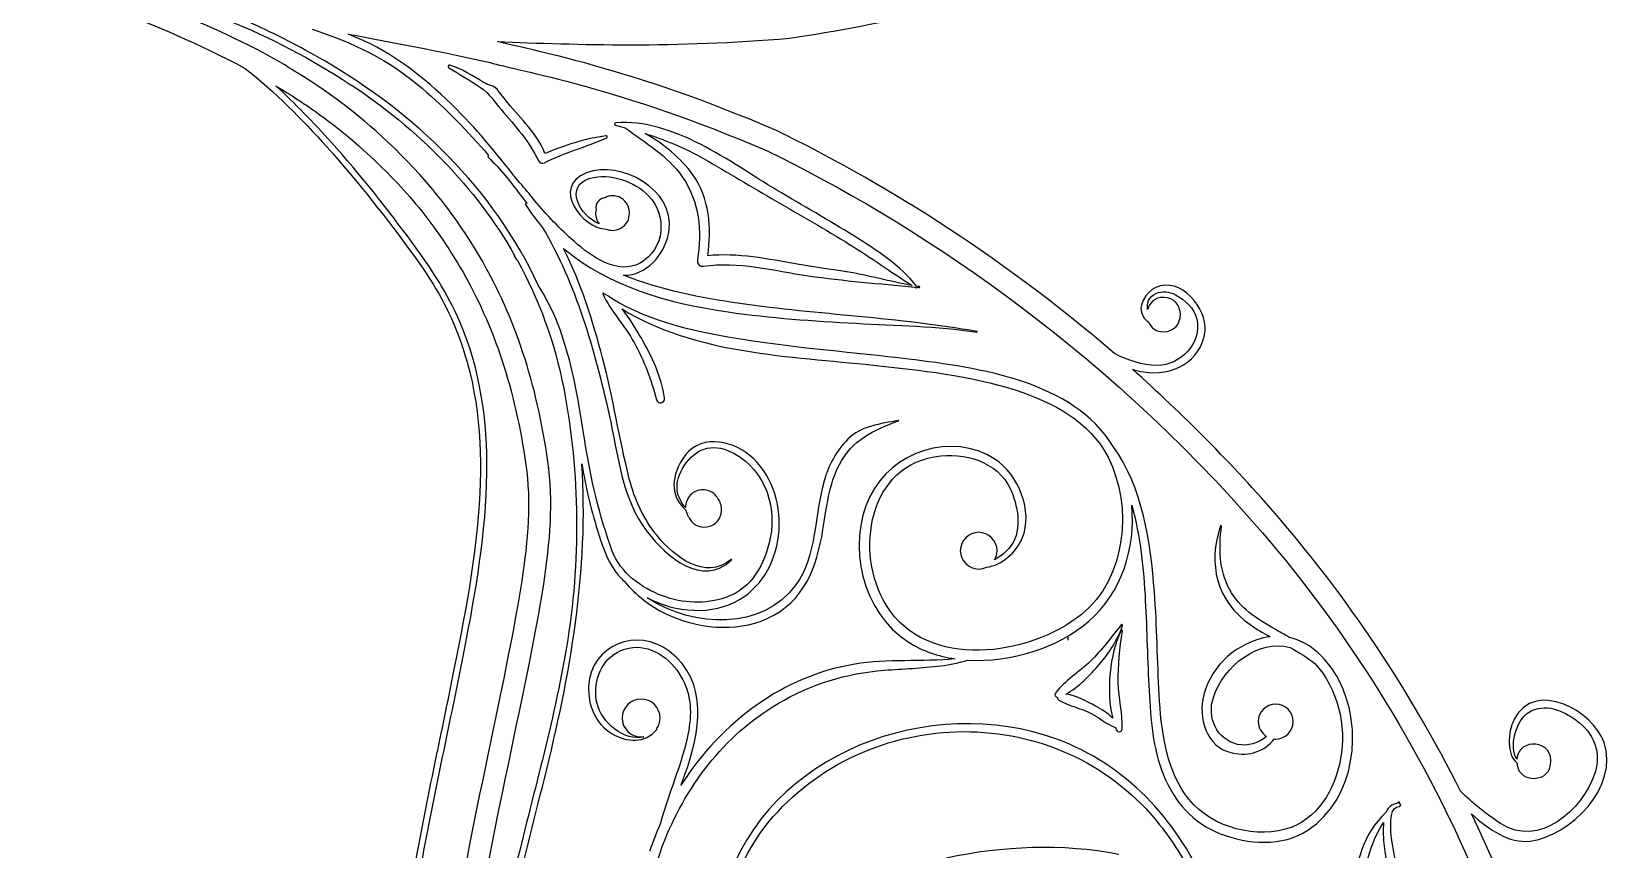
# Model space of a CAD drawing. Extents: x 0 to 115, y 0 to 123.
# Drawn here: x 59.37 to 92.18, y 52.29 to 69.19 of the extents above; entities that cross this region are included whole.
import ezdxf

# ---------------------------------------------------------------- set-up
doc = ezdxf.new("R2010")
doc.units = 0
doc.layers.add('ink_ext_XXXXXX', color=7, linetype='CONTINUOUS')

msp = doc.modelspace()

# ---------------------------------------------------------------- linework, layer by layer
at = {"layer": 'ink_ext_XXXXXX', "color": 7}
for points in [[(76.368625, 64.961536), (76.368625, 64.961536)], [(85.354933, 56.670552), (85.354933, 56.670552)]]:
    msp.add_lwpolyline(points, dxfattribs=at)
for points in [[(75.024189, 69.056227), (76.944358, 69.340919), (79.077252, 69.80588), (81.18263, 70.671597)], [(58.180461, 62.684002), (57.821333, 67.110658), (59.406011, 69.958986), (59.543947, 70.196405)], [(59.543947, 70.196405), (60.060061, 69.974861), (61.828889, 69.477091), (63.787511, 68.426519)], [(64.58373, 68.510833), (63.793861, 68.969444), (63.01775, 69.320811), (62.317133, 69.586805)], [(63.413919, 69.428055), (64.295864, 69.077747), (65.146411, 68.627955), (65.928166, 68.115722)], [(65.394061, 68.600086), (64.914989, 68.876664), (64.414397, 69.137719), (63.898636, 69.368436)], [(65.16405, 69.239672), (65.986022, 68.972972), (66.752961, 68.61208), (67.436291, 68.020825)], [(66.228027, 69.003664), (66.121136, 69.0527), (66.01248, 69.09715), (65.903119, 69.139836)], [(65.903119, 69.139836), (66.819283, 68.976147), (67.80953, 68.782119), (68.8407, 68.552108)], [(68.148902, 67.584791), (67.575639, 68.148883), (66.964275, 68.667819), (66.228027, 69.003664)], [(68.989925, 68.988847), (70.639514, 68.917233), (72.676452, 68.856202), (75.024189, 69.056227)], [(74.759605, 67.145583), (71.741944, 68.450155), (69.613283, 68.821983), (68.989925, 68.988847)], [(69.8313, 63.952591), (68.91443, 65.941905), (67.287772, 67.507533), (65.394061, 68.600086)], [(63.787511, 68.426519), (64.3957, 67.942155), (64.950619, 67.386883), (65.466733, 66.807975)], [(67.654661, 65.929558), (66.207919, 67.628889), (64.889236, 68.296697), (64.58373, 68.510833)], [(68.010614, 68.498839), (67.977452, 68.508716), (67.95805, 68.461091), (67.986977, 68.444511)], [(67.986977, 68.444511), (68.20958, 68.31363), (68.426539, 68.177105), (68.642086, 68.0367)], [(68.703822, 68.14218), (68.47875, 68.277647), (68.263555, 68.422639), (68.010614, 68.498839)], [(68.8407, 68.552108), (69.387152, 68.394769), (71.539097, 68.035289), (74.5684, 66.725072)], [(65.560219, 66.901814), (65.1958, 67.306802), (64.814094, 67.704383), (64.4084, 68.073741)], [(64.4084, 68.073741), (64.789047, 67.830677), (65.996252, 67.166044), (67.299766, 65.634636)], [(65.928166, 68.115722), (67.354094, 67.181566), (68.54225, 65.983886), (69.353286, 64.551961)], [(67.436291, 68.020825), (67.927005, 67.595022), (68.384911, 67.127591), (68.809655, 66.632997)], [(68.642086, 68.0367), (68.832586, 67.911816), (68.923602, 67.749186), (69.067183, 67.580558)], [(68.985339, 68.000011), (68.9296, 68.070919), (68.784961, 68.093497), (68.703822, 68.14218)], [(69.204061, 67.717789), (69.128566, 67.809158), (69.059775, 67.906877), (68.985339, 68.000011)], [(69.970647, 66.670744), (69.8186, 67.0842), (69.478522, 67.381239), (69.204061, 67.717789)], [(69.452769, 66.067494), (69.031552, 66.585019), (68.623741, 67.116655), (68.148902, 67.584791)], [(69.067183, 67.580558), (69.362105, 67.233072), (69.649619, 66.92933), (69.843294, 66.511289)], [(71.437497, 67.30645), (71.410686, 67.30398), (71.401866, 67.264822), (71.430794, 67.257414)], [(74.76525, 65.917211), (73.804636, 66.490475), (72.621419, 67.404169), (71.437497, 67.30645)], [(69.961122, 66.480244), (70.3774, 66.692616), (70.82578, 66.80868), (71.250172, 66.998122)], [(71.233591, 67.038339), (70.801439, 66.978014), (70.371755, 66.8429), (69.970647, 66.670744)], [(71.250172, 66.998122), (71.274514, 67.009411), (71.255816, 67.041161), (71.233591, 67.038339)], [(71.430794, 67.257414), (71.499233, 67.240127), (71.566614, 67.222136), (71.633994, 67.20485)], [(71.633994, 67.20485), (72.048508, 66.890525), (72.507825, 66.63088), (72.810861, 66.190614)], [(73.028525, 66.234711), (72.780522, 66.577964), (72.426686, 66.871475), (72.042511, 67.085964)], [(72.042511, 67.085964), (72.457377, 66.95473), (72.853547, 66.793511), (73.249364, 66.56985)], [(81.741783, 62.538305), (79.277983, 64.660969), (76.814536, 66.143341), (74.759605, 67.145583)], [(65.466733, 66.807975), (66.111611, 66.08478), (66.711333, 65.322075), (67.280716, 64.53785)], [(67.243322, 64.812664), (66.710627, 65.531272), (66.159236, 66.23718), (65.560219, 66.901814)], [(68.809655, 66.632997), (68.796602, 66.629822), (68.787077, 66.609361), (68.798719, 66.598072)], [(74.5684, 66.725072), (77.509508, 65.292794), (81.380186, 62.808533), (84.802836, 58.831316)], [(68.798719, 66.598072), (68.925014, 66.472836), (69.043547, 66.34513), (69.157847, 66.213544)], [(69.843294, 66.511289), (69.863755, 66.466839), (69.922669, 66.460841), (69.961122, 66.480244)], [(72.539575, 65.093122), (72.656344, 65.919327), (71.53945, 66.546919), (70.830719, 66.272811)], [(70.906566, 66.161686), (71.312614, 66.278808), (71.825552, 66.097833), (72.115183, 65.800794)], [(73.249364, 66.56985), (73.755247, 66.283747), (74.250194, 65.978947), (74.75255, 65.685789)], [(69.157847, 66.213544), (69.238986, 66.111591), (69.319066, 66.008933), (69.397383, 65.905569)], [(69.755805, 65.703427), (69.660202, 65.830427), (69.559308, 65.952136), (69.452769, 66.067494)], [(70.830719, 66.272811), (70.094825, 65.987414), (70.725944, 65.1284), (71.241352, 65.110055)], [(71.093891, 65.220475), (70.688902, 65.375344), (70.366464, 66.007169), (70.906566, 66.161686)], [(72.810861, 66.190614), (73.170694, 65.667797), (73.222905, 65.083244), (73.123775, 64.467647)], [(73.338969, 64.557958), (73.413758, 65.13228), (73.379186, 65.749641), (73.028525, 66.234711)], [(67.299766, 65.634636), (67.976041, 64.82113), (68.642791, 63.743041), (69.081647, 62.406014)], [(69.518739, 62.551358), (69.062244, 63.946241), (68.362686, 65.078658), (67.654661, 65.929558)], [(69.397383, 65.905569), (69.462647, 65.820197), (69.528264, 65.735177), (69.595997, 65.651216)], [(69.604464, 65.638869), (69.589647, 65.659683), (69.557544, 65.640986), (69.57095, 65.620172)], [(69.595997, 65.651216), (69.598819, 65.646983), (69.601994, 65.643455), (69.604464, 65.638869)], [(70.5806, 64.850764), (70.28215, 65.112525), (70.01298, 65.401802), (69.755805, 65.703427)], [(71.219127, 65.758108), (71.102711, 65.753522), (71.005344, 65.63393), (71.031097, 65.515397)], [(71.373644, 65.798677), (71.315436, 65.798677), (71.266047, 65.782802), (71.219127, 65.758108)], [(71.613533, 65.699547), (71.559205, 65.765516), (71.455841, 65.798677), (71.373644, 65.798677)], [(71.670683, 65.625816), (71.651986, 65.651216), (71.632583, 65.675911), (71.613533, 65.699547)], [(71.718308, 65.451897), (71.71725, 65.513986), (71.701727, 65.572547), (71.670683, 65.625816)], [(72.115183, 65.800794), (72.498652, 65.408152), (72.4602, 64.693777), (71.939852, 64.408733)], [(74.75255, 65.685789), (75.259139, 65.389455), (75.771725, 65.102647), (76.270905, 64.794672)], [(76.368625, 64.961536), (75.841927, 65.2935), (75.299355, 65.5983), (74.76525, 65.917211)], [(69.57095, 65.620172), (69.677841, 65.451544), (69.794258, 65.294911), (69.918436, 65.150272)], [(71.031097, 65.515397), (71.004639, 65.432847), (71.025805, 65.328777), (71.068491, 65.256458)], [(71.544389, 65.131575), (71.613533, 65.172144), (71.693261, 65.255752), (71.704902, 65.339714)], [(71.704902, 65.339714), (71.709841, 65.377108), (71.720777, 65.41415), (71.718308, 65.451897)], [(69.918436, 65.150272), (70.614466, 63.971994), (70.996525, 62.630027), (71.300972, 61.270422)], [(71.068491, 65.256458), (71.075547, 65.244464), (71.085777, 65.232822), (71.093891, 65.220475)], [(71.241352, 65.110055), (71.252994, 65.105116), (71.264283, 65.100177), (71.276277, 65.09665)], [(71.276277, 65.09665), (71.366236, 65.071955), (71.464308, 65.084655), (71.544389, 65.131575)], [(71.680208, 64.159672), (72.150814, 64.210472), (72.475722, 64.642625), (72.539575, 65.093122)], [(68.215577, 63.192002), (67.962636, 63.777966), (67.622205, 64.300783), (67.243322, 64.812664)], [(71.165505, 62.445877), (70.969008, 63.190239), (70.719594, 63.983989), (70.359408, 64.711416)], [(70.359408, 64.711416), (71.286508, 63.921547), (72.519819, 63.579), (73.760186, 63.39873)], [(71.939852, 64.408733), (71.469952, 64.150147), (70.924911, 64.54808), (70.5806, 64.850764)], [(76.270905, 64.794672), (76.710114, 64.524444), (77.126039, 64.217527), (77.562777, 63.946241)], [(77.650619, 63.93213), (77.317597, 64.365694), (76.825119, 64.674375), (76.368625, 64.961536)], [(67.280716, 64.53785), (67.637022, 64.04643), (67.950641, 63.526436), (68.168305, 62.958464)], [(69.34623, 64.559722), (69.338822, 64.56713), (69.329297, 64.5569), (69.334941, 64.548786)], [(69.334941, 64.548786), (69.358225, 64.520564), (69.381155, 64.491283), (69.403733, 64.462002)], [(69.353286, 64.551961), (69.351522, 64.55443), (69.3487, 64.557252), (69.34623, 64.559722)], [(69.403733, 64.462002), (69.849997, 63.653083), (70.177375, 62.770433), (70.360114, 61.819697)], [(73.123775, 64.467647), (73.110016, 64.386861), (73.167519, 64.331122), (73.2476, 64.342764)], [(73.2476, 64.342764), (73.963033, 64.450361), (74.707747, 64.248925), (75.411891, 64.146266)], [(75.18823, 64.385802), (74.586039, 64.489519), (73.953508, 64.624633), (73.338969, 64.557958)], [(76.206347, 64.225994), (75.867327, 64.279969), (75.527602, 64.327594), (75.18823, 64.385802)], [(71.597658, 64.155439), (71.625527, 64.155439), (71.653044, 64.156497), (71.680208, 64.159672)], [(73.999369, 63.571944), (73.201386, 63.687655), (72.36248, 63.850286), (71.597658, 64.155439)], [(75.411891, 64.146266), (76.143552, 64.040433), (76.884386, 63.982577), (77.619575, 63.910964)], [(77.562777, 63.946241), (77.107341, 64.023147), (76.662489, 64.154027), (76.206347, 64.225994)], [(83.615386, 63.006089), (83.664422, 63.47105), (83.105975, 64.140269), (82.596564, 63.901086)], [(70.796852, 60.733141), (70.621522, 61.850389), (70.443722, 63.004677), (69.8313, 63.952591)], [(71.176441, 63.786433), (71.169739, 63.789608), (71.163741, 63.782552), (71.166916, 63.776555)], [(71.166916, 63.776555), (71.325314, 63.418839), (71.625527, 63.112627), (71.815322, 62.766905)], [(71.35918, 63.668958), (71.300972, 63.715877), (71.240647, 63.755389), (71.176441, 63.786433)], [(74.106261, 62.818764), (73.17528, 62.964461), (72.175155, 63.174011), (71.35918, 63.668958)], [(77.619575, 63.910964), (77.626277, 63.90673), (77.632627, 63.90285), (77.638977, 63.898264)], [(77.638977, 63.898264), (77.647091, 63.893677), (77.657322, 63.898969), (77.66085, 63.90673)], [(77.71553, 63.9219), (77.694011, 63.925075), (77.671786, 63.929308), (77.650619, 63.93213)], [(77.66085, 63.90673), (77.678136, 63.905319), (77.695069, 63.903202), (77.713414, 63.901791)], [(77.713414, 63.901791), (77.725055, 63.90038), (77.727525, 63.920489), (77.71553, 63.9219)], [(82.596564, 63.901086), (82.406769, 63.81148), (82.196866, 63.518675), (82.335861, 63.30595)], [(82.4297, 63.444944), (82.404652, 63.569122), (82.45263, 63.71235), (82.601502, 63.778672)], [(82.761311, 63.69965), (82.57575, 63.69965), (82.46533, 63.583586), (82.4297, 63.444944)], [(82.601502, 63.778672), (82.734147, 63.837233), (82.875964, 63.823827), (83.002611, 63.754683)], [(82.761311, 62.987391), (83.220627, 62.987391), (83.220627, 63.69965), (82.761311, 63.69965)], [(83.002611, 63.754683), (83.19805, 63.64885), (83.393136, 63.473872), (83.446052, 63.247389)], [(71.965252, 62.8551), (71.854833, 63.042425), (71.725364, 63.269261), (71.566614, 63.459408)], [(71.566614, 63.459408), (73.069094, 62.525958), (75.047472, 62.481155), (76.753858, 62.299122)], [(73.760186, 63.39873), (74.636133, 63.27173), (75.51843, 63.2107), (76.401786, 63.163075)], [(78.904039, 62.992683), (77.278439, 63.285841), (75.631672, 63.336289), (73.999369, 63.571944)], [(68.772614, 60.074858), (68.784255, 61.13813), (68.640322, 62.208811), (68.215577, 63.192002)], [(76.401786, 63.163075), (77.231519, 63.117566), (78.078539, 63.108041), (78.900864, 62.981394)], [(82.335861, 63.30595), (82.366905, 63.257619), (82.404652, 63.220225), (82.445927, 63.194119)], [(82.342211, 62.158716), (82.921119, 62.063819), (83.545889, 62.35345), (83.615386, 63.006089)], [(82.445927, 63.194119), (82.492847, 63.077702), (82.597622, 62.987391), (82.761311, 62.987391)], [(83.446052, 63.247389), (83.558236, 62.761614), (83.1028, 62.284305), (82.625139, 62.292419)], [(68.168305, 62.958464), (68.572941, 61.905775), (68.684772, 60.779355), (68.626211, 59.659991)], [(71.815322, 62.766905), (72.024519, 62.385905), (72.172333, 61.99785), (72.281694, 61.577691)], [(72.442914, 61.622494), (72.380825, 62.051119), (72.183975, 62.483977), (71.965252, 62.8551)], [(77.485519, 62.422594), (76.3591, 62.559472), (75.227036, 62.64308), (74.106261, 62.818764)], [(78.900864, 62.981394), (78.907566, 62.980689), (78.911094, 62.991272), (78.904039, 62.992683)], [(69.081647, 62.406014), (69.302133, 61.739616), (69.469702, 61.014305), (69.576594, 60.240664)], [(70.03203, 60.304516), (69.922669, 61.101794), (69.749455, 61.856033), (69.518739, 62.551358)], [(71.716897, 59.948916), (71.506641, 60.774416), (71.383169, 61.62073), (71.165505, 62.445877)], [(81.715677, 60.61743), (80.894411, 61.96998), (78.94743, 62.244441), (77.485519, 62.422594)], [(82.625139, 62.292419), (82.313283, 62.297711), (82.02083, 62.395077), (81.741783, 62.538305)], [(76.753858, 62.299122), (77.7434, 62.192936), (78.757283, 62.087102), (79.709077, 61.779127)], [(85.151733, 59.129061), (84.162544, 60.277705), (83.140194, 61.300761), (82.114669, 62.212691)], [(82.114669, 62.212691), (82.189105, 62.190819), (82.264952, 62.171064), (82.342211, 62.158716)], [(70.360114, 61.819697), (70.700544, 60.044166), (70.71395, 58.241825), (70.416558, 56.459591)], [(79.709077, 61.779127), (80.46508, 61.5343), (81.234841, 61.133191), (81.61055, 60.395533)], [(72.281694, 61.577691), (72.309211, 61.4708), (72.457377, 61.51913), (72.442914, 61.622494)], [(71.300972, 61.270422), (71.483358, 60.454094), (71.556736, 59.537577), (72.087314, 58.852483)], [(76.059591, 60.244897), (76.329114, 60.754308), (76.757033, 60.959977), (77.27985, 61.14448)], [(77.276322, 61.156827), (76.910491, 61.080627), (76.512205, 61.048525), (76.232452, 60.767361)], [(77.27985, 61.14448), (77.287611, 61.14695), (77.284789, 61.157533), (77.276322, 61.156827)], [(71.36553, 58.455961), (71.092833, 59.193619), (70.919619, 59.956677), (70.796852, 60.733141)], [(72.812272, 60.150705), (73.015119, 60.50948), (73.34285, 60.703155), (73.753483, 60.532411)], [(74.20645, 60.431869), (73.801108, 60.769477), (73.123775, 60.871783), (72.812977, 60.357433)], [(76.232452, 60.767361), (75.996444, 60.529941), (75.836636, 60.229727), (75.74315, 59.909052)], [(79.274455, 60.354611), (78.383691, 60.930697), (77.142266, 60.519711), (76.688947, 59.580616)], [(73.753483, 60.532411), (74.456922, 60.239958), (74.778655, 59.45538), (74.630489, 58.727247)], [(73.991961, 57.450544), (75.001258, 58.047797), (75.096155, 59.690683), (74.20645, 60.431869)], [(77.030436, 57.330247), (76.360511, 58.417861), (76.646614, 60.271355), (78.155091, 60.422697)], [(78.155091, 60.422697), (78.763986, 60.483727), (79.423327, 60.247014), (79.64205, 59.62295)], [(81.61055, 60.395533), (82.132661, 59.36895), (81.982377, 57.891164), (81.063744, 57.145391)], [(82.569752, 57.609647), (82.489672, 58.640464), (82.327747, 59.777466), (81.715677, 60.61743)], [(68.309416, 56.417964), (68.543308, 57.621994), (68.758855, 58.844722), (68.772614, 60.074858)], [(69.576594, 60.240664), (69.6916, 59.488541), (69.619986, 58.678211), (69.495808, 57.837894)], [(69.949127, 57.770514), (70.076127, 58.625647), (70.155502, 59.485366), (70.03203, 60.304516)], [(69.961122, 53.749905), (70.490289, 55.856694), (70.887869, 58.081311), (70.733, 60.261125)], [(70.733, 60.261125), (70.815902, 59.795458), (70.916091, 59.33085), (71.059672, 58.88)], [(72.812977, 60.357433), (72.548041, 59.918577), (72.596372, 59.567916), (72.886708, 59.299805)], [(72.880358, 59.353075), (72.692327, 59.562977), (72.628475, 59.82615), (72.812272, 60.150705)], [(75.719161, 58.898697), (75.793597, 59.346019), (75.844044, 59.83885), (76.059591, 60.244897)], [(79.838194, 58.722308), (80.071733, 59.269114), (79.757055, 60.043108), (79.274455, 60.354611)], [(72.291572, 58.773461), (72.00935, 59.118125), (71.826258, 59.517469), (71.716897, 59.948916)], [(73.237369, 59.722786), (73.142472, 59.722786), (73.050397, 59.684333), (72.983722, 59.617658)], [(73.490664, 59.617658), (73.432102, 59.687155), (73.324858, 59.722786), (73.237369, 59.722786)], [(75.74315, 59.909052), (75.543477, 59.219019), (75.595689, 58.356477), (75.159655, 57.754286)], [(68.626211, 59.659991), (68.558125, 58.357889), (68.310827, 57.073072), (68.05083, 55.798839)], [(72.983722, 59.617658), (72.911402, 59.545339), (72.877183, 59.449383), (72.880358, 59.353075)], [(73.447977, 58.998886), (73.589441, 59.081083), (73.650472, 59.245477), (73.612019, 59.401405)], [(73.612019, 59.401405), (73.591205, 59.488541), (73.547461, 59.549925), (73.490664, 59.617658)], [(76.688947, 59.580616), (76.205994, 58.577669), (76.523494, 57.194075), (77.481639, 56.576008)], [(79.64205, 59.62295), (79.778222, 59.235952), (79.836077, 58.753352), (79.501997, 58.445377)], [(81.208736, 57.000047), (81.897711, 57.592361), (82.183814, 58.515227), (82.0995, 59.406344)], [(82.0995, 59.406344), (82.280827, 58.761819), (82.348208, 58.072491), (82.381722, 57.431141)], [(72.886708, 59.299805), (72.893764, 59.259589), (72.907522, 59.22043), (72.92763, 59.182683)], [(72.92763, 59.182683), (72.938214, 59.163986), (72.949502, 59.145641), (72.959733, 59.126591)], [(72.959733, 59.126591), (73.054277, 58.9562), (73.28323, 58.901872), (73.447977, 58.998886)], [(88.897175, 53.489202), (87.83355, 55.611866), (86.540266, 57.51475), (85.151733, 59.129061)], [(71.059672, 58.88), (71.153511, 58.586136), (71.240647, 58.29333), (71.424091, 58.0418)], [(72.087314, 58.852483), (72.486658, 58.337075), (73.224669, 57.690433), (73.830036, 58.271811)], [(73.818747, 58.282747), (73.277233, 57.839305), (72.652464, 58.331783), (72.291572, 58.773461)], [(74.566636, 57.060372), (75.337102, 57.412444), (75.58828, 58.112002), (75.719161, 58.898697)], [(78.936847, 58.842958), (78.729766, 58.842958), (78.557258, 58.67045), (78.557258, 58.462664)], [(79.317494, 58.462664), (79.317494, 58.67045), (79.143575, 58.842958), (78.936847, 58.842958)], [(83.93853, 58.973839), (83.664422, 58.200902), (83.856686, 57.414561), (84.546014, 56.935136)], [(84.121269, 57.66468), (83.902194, 58.079547), (83.901136, 58.516991), (83.955111, 58.971722)], [(83.955111, 58.971722), (83.956522, 58.9816), (83.941705, 58.981952), (83.93853, 58.973839)], [(84.802836, 58.831316), (88.197969, 54.884086), (91.003611, 49.21918), (91.244558, 42.806386)], [(72.404108, 57.527802), (71.967722, 57.693608), (71.534158, 58.001936), (71.36553, 58.455961)], [(74.630489, 58.727247), (74.52148, 58.193141), (74.256544, 57.683377), (73.70868, 57.495347)], [(78.557258, 58.462664), (78.557258, 58.255936), (78.729766, 58.083427), (78.936847, 58.083427)], [(79.1023, 58.122939), (79.417683, 58.1561), (79.713311, 58.431619), (79.838194, 58.722308)], [(79.26493, 58.274633), (79.297386, 58.330019), (79.317494, 58.395283), (79.317494, 58.462664)], [(79.501997, 58.445377), (79.438144, 58.386111), (79.355947, 58.32508), (79.26493, 58.274633)], [(73.830036, 58.271811), (73.837091, 58.278866), (73.826861, 58.289097), (73.818747, 58.282747)], [(78.936847, 58.083427), (78.996114, 58.083427), (79.051852, 58.098244), (79.1023, 58.122939)], [(69.495808, 57.837894), (69.071416, 55.223105), (68.275902, 52.311983), (67.895255, 49.153916)], [(68.133733, 46.402955), (68.246269, 50.565733), (69.389975, 54.354214), (69.949127, 57.770514)], [(71.424091, 58.0418), (71.478772, 57.966305), (71.541919, 57.89575), (71.609652, 57.829427)], [(71.609652, 57.829427), (71.85695, 57.542266), (72.164925, 57.304494), (72.458083, 57.164089)], [(75.159655, 57.754286), (74.475972, 56.812369), (73.048633, 56.862464), (72.088019, 57.487586)], [(72.088019, 57.487586), (72.67998, 57.178905), (73.437394, 57.122461), (73.991961, 57.450544)], [(73.70868, 57.495347), (73.286758, 57.351414), (72.820739, 57.369758), (72.404108, 57.527802)], [(82.381722, 57.431141), (82.414883, 56.808841), (82.424761, 56.184777), (82.459686, 55.562477)], [(82.669236, 55.4764), (82.628666, 56.186894), (82.624786, 56.899858), (82.569752, 57.609647)], [(85.054366, 56.844825), (84.691005, 57.049436), (84.322352, 57.282975), (84.121269, 57.66468)], [(72.458083, 57.164089), (73.095552, 56.857877), (73.908, 56.7591), (74.566636, 57.060372)], [(81.063744, 57.145391), (79.989536, 56.275089), (77.859816, 55.981577), (77.030436, 57.330247)], [(72.539575, 56.387272), (71.890464, 56.881161), (70.927733, 56.529089), (70.876227, 55.661961)], [(78.71248, 56.201358), (79.611711, 56.148441), (80.5882, 56.465236), (81.208736, 57.000047)], [(81.882894, 56.930902), (81.67793, 56.675491), (81.48108, 56.405969), (81.247189, 56.175958)], [(81.428516, 56.109636), (81.640183, 56.353405), (81.803166, 56.609169), (81.912175, 56.913969)], [(81.881836, 56.816602), (81.642652, 56.317069), (81.568216, 55.573766), (81.706858, 54.998033)], [(81.823275, 55.731458), (81.814455, 56.094466), (81.855025, 56.445127), (81.909705, 56.804255)], [(81.909705, 56.804255), (81.912175, 56.820483), (81.889597, 56.833889), (81.881836, 56.816602)], [(81.912175, 56.913969), (81.917819, 56.930197), (81.893477, 56.944661), (81.882894, 56.930902)], [(84.546014, 56.935136), (84.6776, 56.843414), (84.817652, 56.76298), (84.960527, 56.685016)], [(85.354933, 56.670552), (85.256508, 56.729819), (85.155966, 56.787322), (85.054366, 56.844825)], [(70.416558, 56.459591), (70.155502, 54.897139), (69.709239, 53.375961), (69.347289, 51.83538)], [(71.463955, 56.359402), (71.890464, 56.596469), (72.344489, 56.415494), (72.645408, 56.060247)], [(77.481639, 56.576008), (77.767741, 56.391152), (78.100411, 56.278616), (78.452483, 56.227464)], [(80.787519, 56.685722), (80.787519, 56.691366), (80.779052, 56.691366), (80.779052, 56.685722)], [(80.779052, 56.685722), (80.779405, 56.664908), (80.779405, 56.644447), (80.780111, 56.622927)], [(80.780111, 56.622927), (80.780111, 56.619047), (80.786108, 56.619047), (80.786108, 56.622927)], [(80.786108, 56.622927), (80.787166, 56.644447), (80.787166, 56.664908), (80.787519, 56.685722)], [(84.911491, 56.679019), (84.298364, 56.569305), (83.751911, 56.106108), (83.58928, 55.485925)], [(83.788247, 55.430891), (84.002383, 56.0733), (84.719227, 56.643389), (85.373277, 56.462061)], [(84.960527, 56.685016), (84.943947, 56.6829), (84.928072, 56.681489), (84.911491, 56.679019)], [(86.379047, 55.792136), (86.160677, 56.207002), (85.804019, 56.572127), (85.354933, 56.670552)], [(85.373277, 56.462061), (85.552841, 56.36293), (85.726055, 56.258508), (85.882336, 56.133977)], [(67.421122, 51.98778), (67.690997, 53.470152), (68.022608, 54.939119), (68.309416, 56.417964)], [(71.049089, 55.307066), (70.960189, 55.69618), (71.096008, 56.155144), (71.463955, 56.359402)], [(72.866247, 53.835983), (73.178102, 54.703464), (73.379891, 55.747333), (72.539575, 56.387272)], [(76.375327, 56.117044), (75.655308, 55.999569), (74.965275, 55.705352), (74.368727, 55.284136)], [(78.452483, 56.227464), (77.765625, 56.1622), (77.052661, 56.226405), (76.375327, 56.117044)], [(78.150858, 56.082119), (78.349119, 56.10505), (78.530447, 56.1495), (78.71248, 56.201358)], [(81.247189, 56.175958), (81.020705, 55.95265), (80.711319, 55.773439), (80.523641, 55.519791)], [(80.7406, 55.498272), (81.002361, 55.640089), (81.246836, 55.900086), (81.428516, 56.109636)], [(85.882336, 56.133977), (86.357527, 55.627741), (86.543441, 54.836814), (86.418205, 54.162655)], [(68.05083, 55.798839), (67.741091, 54.278719), (67.408775, 52.763186), (67.155127, 51.23213)], [(72.645408, 56.060247), (72.926925, 55.726872), (73.019, 55.313769), (72.963614, 54.885497)], [(74.791002, 55.302833), (75.475391, 55.705705), (76.194705, 55.929719), (76.98775, 55.991102)], [(76.98775, 55.991102), (77.374747, 56.020736), (77.764214, 56.036611), (78.150858, 56.082119)], [(85.742636, 52.687339), (86.723358, 53.33645), (86.902216, 54.79448), (86.379047, 55.792136)], [(91.862977, 54.496383), (91.636141, 55.153961), (90.439166, 55.812597), (90.006661, 54.9811)], [(70.876227, 55.661961), (70.854002, 55.288722), (71.022983, 54.8668), (71.363061, 54.676652)], [(80.550805, 54.566233), (77.947658, 55.521908), (74.569458, 54.292125), (73.710091, 51.517527)], [(80.523641, 55.519791), (80.498241, 55.485925), (80.526464, 55.439358), (80.563858, 55.430891)], [(81.349494, 55.252033), (81.170636, 55.347989), (80.950855, 55.470402), (80.7406, 55.498272)], [(81.901239, 54.775077), (81.918172, 55.091519), (81.831741, 55.412547), (81.823275, 55.731458)], [(82.459686, 55.562477), (82.492494, 54.985333), (82.534122, 54.372558), (82.755666, 53.831044)], [(83.192405, 53.441577), (82.794825, 54.038477), (82.710158, 54.776489), (82.669236, 55.4764)], [(83.58928, 55.485925), (83.465808, 55.014966), (83.639022, 54.398311), (84.178419, 54.281189)], [(72.017111, 54.61668), (71.618825, 54.505555), (71.137283, 54.921833), (71.049089, 55.307066)], [(71.960666, 55.396672), (71.74653, 55.396672), (71.568377, 55.217814), (71.568377, 55.003677)], [(72.353308, 55.003677), (72.353308, 55.217814), (72.17445, 55.396672), (71.960666, 55.396672)], [(72.405519, 52.365958), (72.859897, 53.567166), (73.67305, 54.645961), (74.791002, 55.302833)], [(74.368727, 55.284136), (73.731964, 54.836461), (73.196447, 54.265314), (72.782639, 53.613027)], [(80.563858, 55.430891), (80.564211, 55.409725), (80.574441, 55.388911), (80.596314, 55.375505)], [(80.596314, 55.375505), (80.795633, 55.249564), (81.04928, 55.211816), (81.260241, 55.099633)], [(81.706858, 54.998033), (81.60808, 55.106336), (81.469791, 55.187827), (81.349494, 55.252033)], [(84.289191, 54.458636), (83.854216, 54.557766), (83.651369, 55.017789), (83.788247, 55.430891)], [(85.076944, 55.292602), (84.879741, 55.292602), (84.7157, 55.127855), (84.7157, 54.930652)], [(85.438541, 54.930652), (85.438541, 55.127855), (85.273794, 55.292602), (85.076944, 55.292602)], [(90.059225, 54.151366), (89.895889, 54.394077), (90.026769, 54.950055), (90.312166, 55.124327)], [(90.312166, 55.124327), (90.634605, 55.32153), (91.009961, 55.161369), (91.288655, 54.957816)], [(71.568377, 55.003677), (71.568377, 54.790247), (71.74653, 54.611741), (71.960666, 54.611741)], [(72.281694, 54.780722), (72.326497, 54.844575), (72.353308, 54.921127), (72.353308, 55.003677)], [(72.963614, 54.885497), (72.872244, 54.172886), (72.539575, 53.521658), (72.361775, 52.829861)], [(81.260241, 55.099633), (81.4264, 55.010027), (81.583386, 54.872091), (81.762597, 54.811061)], [(81.762597, 54.811061), (81.768947, 54.793775), (81.774239, 54.775783), (81.781294, 54.758497)], [(84.7157, 54.930652), (84.7157, 54.802594), (84.78555, 54.688294), (84.888208, 54.624089)], [(85.076944, 54.569408), (85.273794, 54.569408), (85.438541, 54.733097), (85.438541, 54.930652)], [(90.006661, 54.9811), (89.860964, 54.701347), (89.853908, 54.243089), (90.061341, 54.075166)], [(91.288655, 54.957816), (91.658366, 54.686177), (91.816411, 54.288244), (91.66648, 53.842686)], [(71.363061, 54.676652), (71.673152, 54.503791), (72.043569, 54.470277), (72.2824, 54.769433)], [(71.960666, 54.611741), (71.980069, 54.611741), (71.998766, 54.613152), (72.017111, 54.61668)], [(72.2824, 54.769433), (72.285575, 54.772961), (72.283811, 54.778252), (72.281694, 54.780722)], [(74.693283, 52.967797), (75.706814, 54.126672), (77.229755, 54.757086), (78.765397, 54.721102)], [(78.765397, 54.721102), (80.303155, 54.684766), (81.716383, 54.00955), (82.677702, 52.798816)], [(83.612211, 51.571855), (83.020602, 52.918055), (81.966502, 54.046591), (80.550805, 54.566233)], [(81.781294, 54.758497), (81.805636, 54.694997), (81.897711, 54.703464), (81.901239, 54.775077)], [(84.178419, 54.281189), (84.540369, 54.201814), (84.844464, 54.319641), (85.046252, 54.570466)], [(84.888208, 54.624089), (84.720639, 54.487211), (84.495919, 54.410658), (84.289191, 54.458636)], [(85.046252, 54.570466), (85.056836, 54.569761), (85.066714, 54.569408), (85.076944, 54.569408)], [(90.754197, 54.033539), (90.857561, 54.565527), (90.085683, 54.604333), (90.059225, 54.151366)], [(90.3291, 52.459797), (91.175061, 52.559633), (92.176597, 53.589391), (91.862977, 54.496383)], [(86.418205, 54.162655), (86.301789, 53.531183), (85.935252, 52.880308), (85.271677, 52.704625)], [(72.782639, 53.613027), (72.811566, 53.687111), (72.839083, 53.760489), (72.866247, 53.835983)], [(82.755666, 53.831044), (82.980386, 53.280711), (83.363855, 52.82845), (83.930416, 52.612197)], [(91.66648, 53.842686), (91.415302, 53.09515), (90.506194, 52.309866), (89.724439, 52.822452)], [(90.061341, 54.075166), (90.063105, 54.062114), (90.064869, 54.048002), (90.067339, 54.033539)], [(90.067339, 54.033539), (90.069102, 54.025072), (90.070866, 54.016605), (90.072277, 54.007786)], [(90.072277, 54.007786), (90.137541, 53.671941), (90.683994, 53.671941), (90.749258, 54.007786)], [(90.749258, 54.007786), (90.750669, 54.016605), (90.75208, 54.025072), (90.754197, 54.033539)], [(69.313775, 51.057152), (69.507802, 51.958852), (69.736755, 52.853497), (69.961122, 53.749905)], [(89.724439, 52.822452), (89.416816, 53.023536), (89.144825, 53.244022), (88.897175, 53.489202)], [(85.271677, 52.704625), (84.538605, 52.510244), (83.622441, 52.7967), (83.192405, 53.441577)], [(88.530991, 48.767625), (88.463964, 48.995166), (86.946314, 53.160061), (87.629644, 53.175936)], [(87.582372, 53.236261), (87.474422, 53.225325), (87.40175, 53.160766), (87.357652, 53.054933)], [(87.623294, 53.265541), (87.609183, 53.255664), (87.596483, 53.245786), (87.582372, 53.236261)], [(87.637405, 53.246844), (87.646225, 53.256369), (87.634583, 53.272244), (87.623294, 53.265541)], [(87.627527, 53.237319), (87.631055, 53.240494), (87.633877, 53.244022), (87.637405, 53.246844)], [(87.629644, 53.237319), (87.628939, 53.237319), (87.628233, 53.237319), (87.627527, 53.237319)], [(87.629644, 53.175936), (87.668802, 53.177347), (87.668802, 53.235555), (87.629644, 53.237319)], [(72.361775, 52.829861), (72.277461, 52.640772), (72.201261, 52.448155), (72.135997, 52.2506)], [(73.896005, 48.38733), (73.405291, 49.94555), (73.591205, 51.708733), (74.693283, 52.967797)], [(87.357652, 53.054933), (86.397744, 52.162405), (86.693725, 50.639464), (87.093069, 49.506694)], [(87.395047, 49.23188), (86.946666, 50.420389), (86.597416, 51.762708), (87.3065, 52.84115)], [(87.3065, 52.84115), (87.210897, 51.970141), (87.949614, 49.942375), (88.052625, 49.637575)], [(91.689058, 42.832491), (91.555002, 46.526075), (90.577102, 49.987177), (89.126127, 53.020714)], [(89.126127, 53.020714), (89.477494, 52.69898), (89.899769, 52.408997), (90.3291, 52.459797)], [(82.677702, 52.798816), (82.951105, 52.454152), (83.18535, 52.077739), (83.37973, 51.680864)], [(83.930416, 52.612197), (84.504386, 52.393827), (85.206414, 52.33315), (85.742636, 52.687339)], [(72.006175, 50.551975), (72.059444, 51.192266), (72.196675, 51.81245), (72.405519, 52.365958)], [(81.832447, 52.185336), (80.676041, 52.409702), (79.421211, 52.35855), (78.273625, 52.10843)]]:
    msp.add_open_spline(points, degree=3, dxfattribs=at)

doc.saveas('drawing.dxf')
